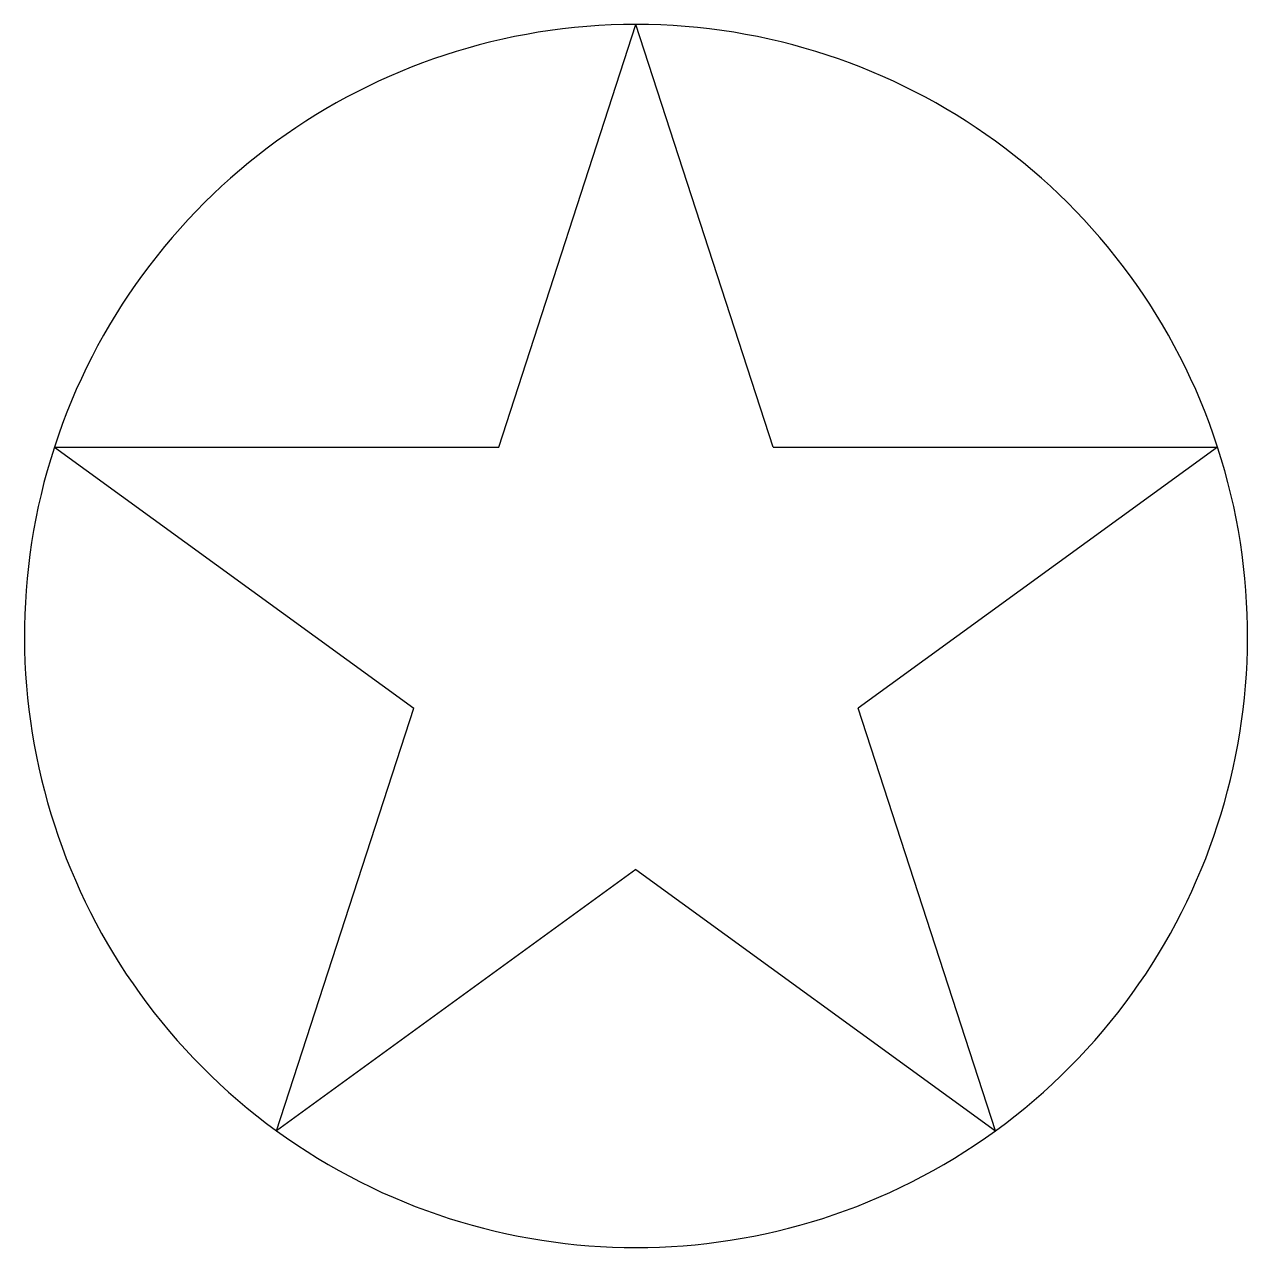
# Model space of a CAD drawing. Extents: x 241.6 to 301.6, y 81.3 to 141.3.
import ezdxf

# ---------------------------------------------------------------- set-up
doc = ezdxf.new("R2010")
doc.units = 0
doc.header["$LTSCALE"] = 12.7
doc.header["$MEASUREMENT"] = 0
doc.layers.add('VISIBLE', color=7, linetype='CONTINUOUS')

msp = doc.modelspace()

# ---------------------------------------------------------------- linework, layer by layer
at = {"layer": 'VISIBLE'}
for p, q in [((264.847, 120.526), (271.582, 141.255)), ((278.318, 120.526), (271.582, 141.255)), ((243.051, 120.526), (264.847, 120.526)), ((243.051, 120.526), (260.684, 107.714)), ((278.318, 120.526), (300.114, 120.526)), ((300.114, 120.526), (282.48, 107.714)), ((253.949, 86.985), (260.684, 107.714)), ((289.216, 86.985), (282.48, 107.714)), ((271.582, 99.796), (253.949, 86.985)), ((271.582, 99.796), (289.216, 86.985))]:
    msp.add_line(p, q, dxfattribs=at)
for start, end in [(90, 162), (18, 90), (162, 234), (306, 18), (234, 306)]:
    msp.add_arc((271.582, 111.255), 30, start, end, dxfattribs=at)

doc.saveas('drawing.dxf')
